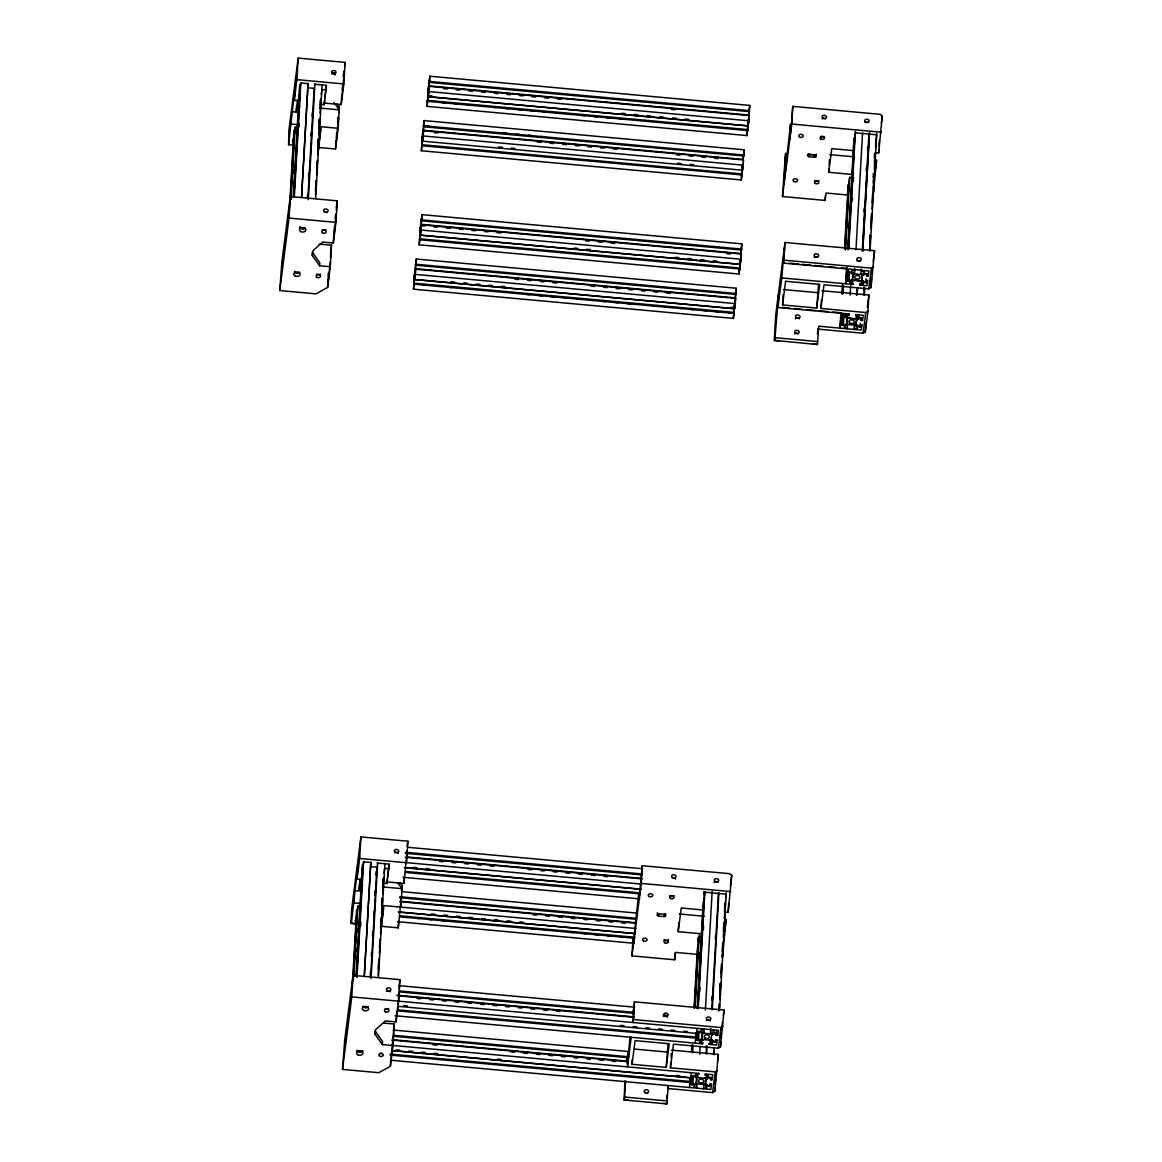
<?xml version="1.0" encoding="UTF-8"?>
<svg xmlns="http://www.w3.org/2000/svg" width="1162" height="1162" viewBox="0 0 1162 1162"><rect width="100%" height="100%" fill="white"/><g stroke="black" fill="none" stroke-linecap="round" stroke-linejoin="round"><path stroke-width="1.5" d="M735.023 300.755L734.965 302.018M330.269 266.737L327.611 287.435L316.006 293.855L279.751 290.558L281.93 261.624L290.268 196.538L337.183 200.823L335.949 222.363L333.305 243.061L322.644 242.088L312.898 250.774L312.287 255.509L319.608 265.764L330.269 266.737L331.504 245.197L319.056 244.064M293.144 140.079L292.853 145.105L288.597 144.713L294.974 88.036L294.276 100.339L299.607 100.833M292.664 139.425L292.853 145.105M289.44 208.739L293.913 130.405M279.751 290.558L289.033 218.078L290.268 196.538M294.276 100.339L296.935 79.641L298.155 58.1L345.085 62.385L343.85 83.925L341.192 104.624L323.428 103.011M290.297 200.096L294.218 131.335M290.689 198.978L294.611 130.217M291.023 199.385L295.148 126.992M291.952 111.697L296.208 112.089L296.571 105.945L299.912 106.25M293.231 173.08L293.434 169.463M293.26 196.944L299.113 94.412M299.259 91.987L299.665 84.739M293.594 197.337L299.999 85.146M294.001 196.233L300.304 85.843M294.335 196.625L300.842 82.618M299.012 126.89L299.215 123.274M301.568 196.436L307.974 84.245M301.583 197.293L308.09 83.286M308.584 176.508L308.787 172.891M307.465 197.569L307.669 193.952M310.98 136.041L311.184 132.424M312.113 116.142L312.317 112.525M307.857 198.528L314.161 88.138M308.308 199.719L314.917 83.911M317.792 142.795L317.996 139.179M318.925 122.881L319.129 119.265M315.439 190.248L315.962 181.199M316.689 168.519L317.095 161.286M317.822 148.62L318.33 139.571M318.954 128.721L319.463 119.671M320.087 108.807L320.61 99.758M315.527 194.562L316.354 180.081M316.674 174.649L317.502 160.167M317.807 154.749L318.635 140.268M318.94 134.836L319.87 118.553M320.175 113.121L321.002 98.639M312.287 255.509L312.534 251.834M315.657 198.571L322.164 84.565M320.727 129.694L318.562 149.099M319.986 104.333L324.256 104.725L324.518 100.106M324.256 104.725L326.406 85.32L314.684 84.245L314.539 85.363M319.608 265.764L319.782 262.685L312.462 252.43M327.611 287.435L327.989 281.001M328.265 275.975L328.468 272.62M317.734 147.385L335.513 148.997L335.992 140.617M328.265 279.693L328.657 272.867M336.355 137.842L336.646 132.715M330.357 261.494L328.163 281.407M330.545 258.066L330.938 251.239M338.549 117.914L336.065 142.97M335.513 148.997L338.171 128.299L339.391 106.759L337.3 103.825M333.305 243.061L333.712 235.886M341.192 104.624L341.672 96.243M334.046 233.606L334.438 226.779M341.948 95.168L341.759 98.596L344.33 71.841M342.238 90.04L342.441 86.627M336.239 213.692L334.06 235.392M336.428 210.278L336.631 206.851M393.032 1045.568L390.374 1066.28L378.768 1072.7L342.514 1069.389L344.678 1040.455L353.016 975.383L399.946 979.653L398.711 1001.194L396.053 1021.906L385.392 1020.933L375.66 1029.619L375.05 1034.354L382.371 1044.594L393.032 1045.568L394.252 1024.027L383.591 1023.054M355.906 918.91L355.616 923.95L350.851 923.267L351.636 909.41L360.917 836.931L407.833 841.215L406.613 862.756L359.697 858.471L357.039 879.184L362.37 879.663M351.36 923.558L357.736 866.881L357.039 879.184M355.616 923.95L355.311 920.057M352.202 987.584L356.632 909.773M342.514 1069.389L351.795 996.909L353.016 975.383M359.697 858.471L360.917 836.931M353.045 978.927L356.966 910.166M353.35 979.624L357.271 910.863M353.887 976.414L357.911 905.837M354.715 890.542L358.971 890.934L359.973 879.707M355.979 951.91L356.197 948.294M357.126 932.011L357.33 928.394M356.022 975.775L361.803 874.434M361.963 871.573L362.355 864.862M356.356 976.182L362.66 865.792M356.661 976.879L363.052 864.673M356.995 977.271L363.604 861.463M360.641 925.635L360.845 922.018M364.331 975.281L370.722 863.076M364.345 976.124L370.852 862.117M370.228 976.109L370.431 972.478M371.361 956.5L371.564 952.579M372.479 935.439L372.682 931.822M373.612 915.54L373.815 911.923M374.876 894.972L375.079 891.051M376.009 875.073L376.212 871.456M370.62 977.358L376.909 866.983M371.07 978.564L377.679 862.741M413.483 289.193L414.122 284.167L734.021 313.377L733.382 318.403L413.483 289.193L413.904 283.005L413.774 283.964M414.674 271.85L414.761 273.055L415.807 262.975M421.37 150.755L422.082 144.727L741.981 173.937L741.283 179.965L421.37 150.755L421.791 144.567L421.675 146.717M422.576 133.412L422.663 134.618L423.709 125.728L429.127 126.222M414.122 284.167L414.18 283.165L734.079 312.375L733.818 314.437L734.079 312.375M413.977 284.08L414.587 274.944L414.297 275.931M414.936 269.787L414.994 268.785L414.05 279.04L414.18 278.081M422.082 144.727L422.024 145.729L741.922 174.939L742.765 165.919L742.852 167.125M421.879 145.642L422.343 136.375L422.198 137.494M422.837 131.35L422.895 130.347L421.951 140.602L422.082 139.643M415.546 270.136L415.676 269.177L735.575 298.373L735.27 303.616L734.631 308.642L414.732 279.432L414.965 275.162L413.919 284.051M415.604 264.05L415.546 265.052L416.243 259.024L736.156 288.22L735.735 294.422L415.822 265.212L416.243 259.024M422.677 139.992L422.619 140.994L423.564 130.74L743.477 159.935L743.172 165.164L742.533 170.204L422.285 141.154L421.821 145.613M423.505 125.612L423.447 126.614L424.145 120.587L744.043 149.782L743.622 155.984L423.723 126.774L423.854 124.624L423.186 134.952L423.317 133.848M415.952 263.062L415.284 273.39L415.43 272.286M422.953 137.929L422.852 136.724L422.285 141.154M414.732 279.432L415.676 269.177M423.723 126.774L424.145 120.587M380.555 921.626L380.758 918.009M381.688 901.727L381.891 898.11M419.162 244.819L419.802 239.793L739.715 269.003L739.061 274.029L419.162 244.819L419.584 238.631L419.467 239.59M420.368 227.476L420.455 228.682L421.632 218.688L420.964 229.016L421.109 227.912M427.064 106.381L427.761 100.353L747.66 129.563L746.963 135.591L427.064 106.381L427.485 100.193L427.355 102.343M428.255 89.038L428.342 90.244L429.403 80.163M378.202 969.079L378.725 960.03M379.437 947.364L379.858 940.131M380.584 927.45L381.092 918.416M381.717 907.551L382.225 898.502M382.85 887.652L383.358 878.603M419.802 239.793L419.86 238.791L739.758 268.001L739.497 270.063L739.758 268.001M420.629 225.413L420.688 224.411L419.743 234.666L419.86 233.707M427.761 100.353L427.703 101.355L747.602 130.565M428.633 93.541L428.546 92.35L427.5 101.239L428.023 92.001L427.877 93.12M428.531 86.976L428.575 85.973L427.645 96.228L427.761 95.269M378.187 975.208L379.117 958.911M379.422 953.494L380.25 939.012M380.57 933.58L381.397 919.098M381.702 913.681L382.53 899.199M382.835 893.767L383.765 877.484M424.842 226.082L421.225 225.762L421.356 224.803L741.254 253.999L740.964 259.228L740.31 264.268L420.412 235.058L420.644 230.788L419.671 239.706L420.136 230.439L419.99 231.558M421.283 219.676L421.24 220.678L421.937 214.65L741.835 243.846L741.414 250.048L421.515 220.838L421.937 214.65M429.127 87.324L429.257 86.366L749.156 115.561L748.851 120.79L748.212 125.83L428.313 96.62L428.371 95.618L431.988 95.952M429.185 81.238L429.127 82.241L429.838 76.213L749.737 105.408L749.316 111.61L429.417 82.4L429.533 80.251M375.05 1034.354L375.297 1030.665M429.388 81.355L428.865 90.578L429.01 89.474M378.42 977.416L384.927 863.41M420.412 235.058L421.356 224.803M428.313 96.62L429.257 86.366M429.417 82.4L429.838 76.213M383.489 908.524L381.325 927.944M382.748 883.178L387.019 883.556L387.28 878.951M387.019 883.556L389.168 864.15L377.447 863.09L377.301 864.194M382.371 1044.594L382.545 1041.515L375.224 1031.275M390.374 1066.28L390.737 1059.846M380.497 926.216L398.275 927.842L398.653 921.132M393.7 1030.069L390.926 1060.238M401.311 896.759L398.275 927.842M400.919 907.13L402.154 885.589L400.062 882.67M396.053 1021.906L396.474 1014.731M386.191 881.842L403.955 883.469L404.347 876.758M399.002 992.537L398.087 1004.36M399.191 989.109L399.394 985.696M407.092 850.671L403.955 883.469M671.462 1050.114L718.377 1054.399L714.804 1091.263L712.582 1092.6L667.801 1088.518L668.179 1085.555L666.915 1103.9L624.27 1099.993L624.822 1081.096M697.215 954.365L675.572 952.375L674.614 959.783L631.968 955.89L632.927 938.969M624.27 1099.993L625.577 1080.762M629.964 1037.201L627.422 1066.876L631.213 1037.288M639.405 893.723L639.1 898.851L642.252 865.719L729.692 873.693L731.74 875.436L728.167 912.286L724.565 911.967M633.145 1013.685L633.987 1007.105L633.101 1022.487L634.496 1001.847L724.071 1010.025L720.484 1046.889L718.276 1048.226L673.481 1044.144L670.445 1067.805L715.24 1071.887L717.462 1070.551M631.968 955.89L641.25 883.41L642.252 865.719M632.07 1064.305L635.091 1040.629L669.225 1043.752L666.189 1067.413L632.07 1064.305L632.36 1059.178M658.767 913.811L664.272 914.233A1.714 1.191 3.3 0 1 665.826 915.583A1.714 1.191 3.3 0 1 663.967 916.6L658.636 916.121L658.767 913.811A1.714 1.191 3.3 0 1 657.227 912.78M663.967 916.6L664.098 914.305A1.714 1.191 3.3 0 0 665.652 913.84M666.189 1067.413L668.15 1043.578M666.915 1103.9L666.901 1095.141M674.614 959.783L675.006 953.014M670.445 1067.805L670.75 1062.504M671.055 1057.188L671.258 1053.658M701.674 933.812L678.216 931.677L678.724 922.831M691.564 1051.305L691.884 1045.887M694.048 1007.875L697.244 951.78M733.382 318.403L733.585 314.917M734.152 304.764L733.963 308.25L734.079 307.291M741.283 179.965L741.705 173.777L741.574 175.927M741.981 168.853L742.242 165.585L741.719 174.808M690.46 1077.043L689.502 1087.501M691.898 1051.712L692.32 1044.464M694.382 1008.282L697.897 946.754M698.202 941.322L698.406 937.705M733.876 313.29L734.413 305.693M741.719 175.999L741.981 173.937M690.809 1076.738L690.751 1077.74L691.405 1072.715M692.203 1052.409L692.61 1045.161M694.789 1007.163L698.711 938.3M734.631 308.642L735.023 304.415M735.851 292.258L735.183 302.599L735.328 301.495M735.72 292.185L735.444 294.262L736.156 288.22M742.533 170.204L742.591 169.202M692.537 1052.801L692.944 1045.568M695.123 1007.57L699.248 935.178M392.538 1050.506L692.145 1077.871L692.407 1075.794L694.005 1075.939L696.866 1078.452L696.299 1082.882L692.872 1084.814L691.274 1084.669L691.68 1077.435M691.274 1084.669L691.84 1077.174M698.769 955.919L698.972 952.303M692.872 1084.814L693.38 1075.765M697.156 1008.747L702.937 907.406M703.911 891.428L703.664 894.537M739.061 274.029L739.366 268.8M739.845 260.39L739.642 263.876L739.773 262.917M746.963 135.591L747.66 129.563M696.14 1032.669L695.196 1043.127M697.592 1007.338L703.678 900.565M696.503 1032.364L696.445 1033.367L697.084 1028.341M697.883 1008.035L704.187 897.645M740.31 264.268L740.543 259.983L739.569 268.916M740.804 256.57L741.53 247.884M741.4 247.811L741.138 249.874L741.835 243.846M748.212 125.83L748.27 124.828M748.531 122.751L748.444 121.545L747.457 130.478M749.301 109.373L749.025 111.436L749.737 105.408M698.217 1008.427L704.826 892.605M397.898 1006.307L697.825 1033.497L698.086 1031.42L699.698 1031.565L702.56 1034.078L701.979 1038.508L698.551 1040.44L696.953 1040.295L697.374 1033.062M696.953 1040.295L697.534 1032.8M699.902 991.171L700.105 987.555M703.417 929.644L703.62 926.027M698.551 1040.44L699.074 1031.391M696.299 1082.882L696.604 1077.45M697.069 1082.737L696.75 1088.169L696.88 1087.196L693.888 1086.935L694.034 1085.816L697.52 1083.928L703.911 1084.509L706.83 1086.993L706.685 1088.097L703.707 1087.821L703.576 1088.794L703.896 1083.362M699.655 1054.123L700.207 1046.221M701.979 1038.508L702.298 1033.076M711.159 1029.619L711.042 1030.578L714.02 1030.854L713.875 1031.958L710.403 1033.86L703.998 1033.265L704.216 1029.648M705.349 1010.054L712.175 891.457M706.162 1052.888L706.569 1045.655M706.612 1054.094L707.004 1046.003M705.465 1081.909L705.668 1078.278M705.712 1081.72L705.915 1078.191M711.87 1000.322L712.074 996.706M715.371 938.794L715.589 935.178M710.403 1033.86L710.708 1028.428M711.841 1008.514L718.45 892.707M712.291 1009.72L718.886 893.055M713.526 1054.355L713.729 1050.738M713.86 1054.747L714.281 1047.514M717.767 1035.313L716.155 1035.313L716.344 1031.769M716.591 1031.565L716.388 1035.182L716.649 1033.12L715.051 1032.974L711.623 1034.906L711.042 1039.336L713.904 1041.849L715.516 1041.994L715.777 1039.917M719.815 987.163L720.033 983.546M718.813 1011.085L719.22 1003.852M719.844 992.987L720.367 983.953M720.977 973.088L721.5 964.039M722.212 951.373L722.735 942.324M723.36 931.459L723.868 922.425M724.492 911.56L724.899 904.327M719.205 1009.981L719.525 1004.549M719.83 999.117L720.76 982.834M721.065 977.402L721.791 964.736M722.212 957.503L723.025 943.021M723.345 937.589L724.173 923.107M724.478 917.689L725.408 901.392M714.804 1091.263L715.008 1087.676M715.211 1084.073L715.516 1078.699M722.895 949.485L722.488 956.66L726.061 919.81L724.013 918.067M719.554 1010.374L726.25 892.75M720.484 1046.889L720.803 1041.501M721.006 1037.913L721.21 1034.325M728.167 912.286L728.676 903.324M774.778 340.64L778.801 292.127L777.93 307.509L849.378 314.03L849.233 315.134L846.241 315.614L849.204 318.17L854.898 318.678L858.427 316.718L858.529 315.977L855.624 315.715L855.769 314.611L863.235 315.294L862.567 320.465L860.969 320.32L861.231 318.315L860.156 318.214L856.626 320.175L856.118 324.125L859.081 326.667L860.141 326.769L860.403 324.764L862.001 324.91L861.332 330.081L818.687 326.188L817.423 344.533L774.27 340.335L775.722 314.96L785.004 242.48L874.579 250.658L870.992 287.522L868.784 288.859L823.989 284.777L820.953 308.438L865.748 312.534L867.97 311.184L868.885 295.032L821.97 290.747M847.723 194.998L826.08 193.023L825.122 200.416L782.476 196.523L785.309 156.057L785.686 153.094L783.929 183.857L790.494 124.102L789.608 139.484L791.511 124.683L792.76 106.352L880.2 114.326L882.248 116.069L878.675 152.919L875.073 152.6M781.721 277.921L784.495 247.753L783.609 263.135L868.915 270.92L868.261 276.091L866.663 275.946L866.91 273.941L865.85 273.84L862.306 275.801L861.797 279.751L864.76 282.293L865.835 282.395L866.082 280.391L867.694 280.536L867.026 285.707L859.56 285.024L859.706 283.92L862.698 283.441L859.735 280.884L854.026 280.376L850.497 282.322L850.41 283.063L853.3 283.339L853.155 284.443L781.721 277.921L777.93 307.509M783.609 263.135L785.004 242.48M782.476 196.523L791.758 124.043L792.76 106.352M782.578 304.938L785.599 281.262L819.733 284.385L816.697 308.046L782.578 304.938L783.159 294.683M809.144 156.754A1.714 1.191 3.3 0 1 807.59 155.417A1.714 1.191 3.3 0 1 809.449 154.386L814.78 154.866A1.714 1.191 3.3 0 1 816.334 156.216A1.714 1.191 3.3 0 1 814.475 157.233L809.144 156.754L809.275 154.444A1.714 1.191 3.3 0 1 808.113 153.994M814.475 157.233L814.606 154.938A1.714 1.191 3.3 0 0 816.363 154.212M816.697 308.046L818.658 284.211M817.496 334.075L817.787 329.006M825.122 200.416L825.412 195.332M820.953 308.438L821.461 299.593M852.182 174.445L828.724 172.31L828.927 168.766M829.131 165.236L829.436 159.92M840.838 313.653L840.01 328.134L841.172 314.06M841.971 293.754L842.494 284.705M844.556 248.508L848.173 185.179M842.305 294.146L842.828 285.111M844.89 248.915L848.609 183.77M842.29 316.253L841.782 325.302L843.38 325.447L846.807 323.515L847.374 319.085L844.513 316.572L842.915 316.427L842.653 318.504L841.259 318.373L841.578 312.941M842.711 293.042L843.118 285.794M845.282 247.796L849.001 182.652M843.046 293.434L843.452 286.201M845.515 250.004L849.654 177.626M841.782 325.302L842.45 315.991M847.519 227.316L847.723 223.7M842.653 318.504L842.857 314.887M843.38 325.447L844.004 314.597M846.633 267.478L845.704 283.76L846.967 267.87M847.664 249.38L853.954 138.99M847.999 249.772L854.39 137.581M847.984 271.879L847.461 280.928L849.059 281.073L852.487 279.141L853.068 274.711L850.206 272.198L848.594 272.053L848.333 274.13L846.953 274L847.258 268.567M848.391 248.668L854.695 138.278M848.725 249.06L855.435 131.437M847.461 280.928L848.144 271.618M852.167 201.041L852.371 197.424M853.3 181.141L853.504 177.525M848.333 274.13L848.536 270.499M849.059 281.073L849.582 272.024M846.807 323.515L847.113 318.083M847.577 323.37L847.258 328.802L847.388 327.844L844.396 327.568L844.542 326.449L848.028 324.561L854.419 325.142L857.338 327.626L857.193 328.73L854.215 328.454L854.085 329.427L854.404 323.995M850.177 295.061L850.686 285.707M852.487 279.141L852.806 273.709M861.667 270.252L861.55 271.211L864.528 271.487L864.383 272.591L860.911 274.493L854.506 273.898L854.825 268.48M855.973 249.728L862.567 132.744M856.568 295.337L856.975 288.103M857.106 293.87L857.411 288.452M857.12 294.727L857.527 287.479M864.02 211.702L864.237 208.085M866.271 171.032L866.489 167.415M867.535 150.174L867.738 146.557M860.911 274.493L861.216 269.061M862.248 250.963L868.958 133.339M862.683 251.312L869.394 133.688M862.8 250.353L869.51 132.715M862.596 320.32L861.202 320.189L861.463 318.127L859.865 317.981L856.438 319.913L855.871 324.343L858.733 326.856L860.33 327.001L860.345 323.225M863.947 290.674L864.15 287.058M864.034 294.988L864.455 287.74M864.368 295.38L864.789 288.147M868.275 275.946L866.896 275.815L867.157 273.753L865.559 273.607L862.131 275.539L861.55 279.969L864.412 282.482L866.024 282.627L866.039 278.851M869.713 238.66L869.917 235.044M873.214 177.132L873.432 173.516M874.347 157.219L874.565 153.602M869.728 244.485L870.251 235.436M870.875 224.586L871.485 213.721M872.11 202.871L872.618 193.822M873.243 182.957L873.766 173.908M874.376 163.058L874.899 154.009M869.713 250.614L870.541 236.133M870.963 228.899L871.79 214.418M872.096 208.986L872.923 194.504M873.228 189.086L874.056 174.605M874.361 169.173L875.189 154.706M875.611 147.458L876.017 140.224M818.309 329.151L863.09 333.233L865.312 331.896L865.821 322.92M873.708 184.743L872.996 197.293L876.569 160.443L874.521 158.715M870.047 251.007L876.758 133.383M870.992 287.522L871.515 278.546M878.675 152.919L878.879 149.332M879.082 145.744L879.387 140.37M742.518 165.512L742.416 167.546L742.692 165.614M748.546 119.207L748.096 123.172L748.386 119.12M740.296 259.576L740.209 261.61L740.47 259.678M345.317 1040.832C344.896 1047.616 345.898 1034.122 345.477 1040.92M420.455 229.684C419.947 237.76 421.152 221.695 420.644 229.785M423.302 130.217L743.201 159.426L743.607 154.938M747.398 130.434L747.674 127.442M733.818 313.246L734.863 304.357M739.642 267.376L740.034 259.649L739.889 260.753M741.4 249.002L740.978 253.49L421.08 224.281M743.128 159.383L743.549 154.895M748.953 113.513L749.229 110.521L748.88 115.053L428.981 85.843M735.241 297.821L735.648 293.332M690.01 1082.388L690.417 1077.9L392.204 1050.68M695.835 1036.519L696.111 1033.526M282.555 261.987C283.368 255.408 281.916 268.669 282.715 262.075M358.898 858.021C359.697 851.426 358.259 864.688 359.058 858.108M351.011 996.459C351.81 989.864 350.358 1003.126 351.156 996.546M296.208 112.089L297.501 99.772M358.971 890.934L360.264 878.603M298.155 58.1L288.873 130.58L288.597 144.713M293.245 142.156L295.133 127.355L298.126 127.631M298.925 97.768L300.813 82.981L308.279 83.664L308.133 84.768M320.204 102.692L320.625 99.409M321.249 94.471L321.889 89.547L326.144 89.939M319.042 142.839L321.104 126.731L338.171 128.299M324.721 98.465L325.563 91.9M325.985 88.602L326.406 85.32M337.619 120.557L338.069 117.115M338.738 111.93L339.391 106.759M343.313 76.184L343.967 71.013M344.635 65.842L345.085 62.385M337.576 122.649L338.215 117.725M343.473 76.634L344.097 71.71M330.516 254.522L331.504 245.197M335.15 218.354L335.571 215.072M336.297 207.722L337.183 200.823M423.447 131.698L423.564 130.74M415.822 265.212L415.952 264.253L735.851 293.463L735.735 294.422M421.515 220.838L421.632 219.879L741.545 249.075L741.414 250.048M413.919 285.242L414.18 283.165M419.598 240.854L419.86 238.791M355.993 920.987L357.896 906.2L360.874 906.462M361.687 876.613L363.575 861.826L371.041 862.494L370.896 863.613M382.952 881.537L383.373 878.24M384.012 873.316L384.637 868.377L388.907 868.769M381.804 921.684L383.867 905.576L636.035 928.496M387.483 877.31L389.168 864.15M401.486 890.775L402.154 885.589M407.179 846.401L407.833 841.215M393.366 1030.941L394.252 1024.027M399.06 986.567L399.946 979.653M396.62 1015.864L397.665 1007.657M638.65 893.912L633.421 943.224M626.797 1061.952L627.698 1054.878M632.912 1014.223L634.496 1001.847M626.826 1062.998L628.293 1051.494M744.043 149.782L743.622 155.984M747.791 122.315L747.921 121.211L747.82 125.946L427.979 96.78M749.316 111.61L749.432 109.446M743.084 164.162L743.23 163.058M743.346 160.908L743.477 159.935M748.909 118.684L748.618 119.671M749.025 116.534L749.156 115.561M735.444 299.346L735.575 298.373M741.138 254.972L741.254 253.999M741.007 257.122L740.717 258.109M678.216 931.677L681.252 908.001L702.908 909.991M697.984 938.911L698.101 937.952M697.403 949.063L697.839 945.708M698.449 940.842L698.87 937.56M704.332 894.929L704.768 891.544M697.273 951.373L699.161 936.587L702.153 936.848M702.952 906.999L704.855 892.198L726.177 894.144L725.742 897.601M699.902 1042.43L703.518 1039.729M698.652 1073.368L698.522 1074.327L695.544 1074.066L695.399 1075.17L698.318 1077.639L704.724 1078.234L708.195 1076.346L708.341 1075.228L705.349 1074.952L705.479 1073.993M702.444 1043.796L702.56 1042.822M704.332 1028.995L704.216 1029.953L701.223 1029.692L701.078 1030.796L703.998 1033.265M724.507 907.217L724.943 903.76M709.27 1044.406L709.386 1043.447M724.507 931.88L726.061 919.81M730.419 885.793L731.74 875.436M712.088 1043.549L709.227 1040.251M716.155 1035.313L716.402 1033.308L715.342 1033.207L711.798 1035.168M706.118 1079.542L709.648 1077.581L710.723 1077.682L710.461 1079.687L712.059 1079.832L712.727 1074.661L705.261 1073.978L705.116 1075.082L708.021 1075.344L707.919 1076.085L704.39 1078.045M717.753 1035.458L718.406 1030.287L351.795 996.909M828.724 172.31L831.76 148.634L853.416 150.624M712.582 1092.6L715.24 1071.887M718.276 1048.226L720.919 1027.513L723.142 1026.177M717.491 1061.298L718.377 1054.399M722.081 1025.552L722.517 1022.11M723.403 1015.196L724.071 1010.025M847.911 189.696L848.754 183.117M853.591 145.323L854.651 137.101M847.781 192.006L849.669 177.22L852.661 177.481M853.46 147.632L855.363 132.831L876.685 134.792L876.017 139.963M841.259 318.373L841.913 313.348M846.953 274L847.592 268.974M849.161 314.001L849.03 314.975L846.052 314.699L845.907 315.803L848.826 318.272L855.232 318.867L858.703 316.979L858.849 315.861L855.857 315.585L855.987 314.626M852.952 284.429L853.068 283.455L850.09 283.194L850.235 282.075L853.707 280.187L860.098 280.768L863.017 283.252L862.887 284.356L859.895 284.08L859.778 285.053M854.84 269.628L854.724 270.586L851.731 270.325L851.586 271.429L854.506 273.898M875.465 169.071L876.569 160.443M881.362 122.969L882.248 116.069M860.33 327.001L860.592 324.924L861.986 325.055M866.024 282.627L866.286 280.55L867.665 280.681M863.09 333.233L865.748 312.534M868.784 288.859L871.427 268.146L873.65 266.81M867.346 307.117L868.885 295.032M873.243 261.014L874.579 250.658M865.312 331.896L867.97 311.184M429.533 81.442L749.432 110.637M443.593 88.646L447.196 88.966M456.245 89.794L459.861 90.128M468.896 90.956L472.513 91.275M481.547 92.103L485.164 92.437M494.199 93.265L497.815 93.585M506.85 94.412L510.467 94.747M519.501 95.574L523.118 95.894M532.152 96.722L535.769 97.056M544.804 97.884L548.42 98.218M557.455 99.031L561.072 99.366M671.316 109.431L674.933 109.765M791.758 124.043L881.333 132.221M296.935 79.641L343.85 83.925M428.952 91.595L748.851 120.79M621.757 113.28L625.374 113.6M634.408 114.428L638.025 114.762M647.06 115.59L650.676 115.909M659.711 116.737L663.328 117.071M672.362 117.899L675.979 118.219M685.014 119.047L688.63 119.381M308.104 87.804L313.798 88.327M442.025 102.59L445.642 102.924M454.676 103.738L458.293 104.072M467.327 104.9L470.944 105.234M479.979 106.047L483.595 106.381M492.63 107.209L496.247 107.543M505.281 108.371L508.898 108.691M517.932 109.519L521.549 109.853M530.584 110.68L534.2 111M543.235 111.828L546.852 112.162M555.886 112.99L559.503 113.31M568.538 114.137L572.154 114.472M581.189 115.299L584.806 115.619M593.84 116.447L597.457 116.781M606.491 117.609L610.108 117.928M619.143 118.756L622.759 119.09M319.666 108.051L339.217 109.838L333.988 102.517M829.741 154.619L853.024 156.739M809.275 154.444L814.606 154.938M503.233 132.991L506.85 133.325M515.884 134.138L519.501 134.472M528.536 135.3L532.152 135.634M541.187 136.448L544.804 136.782M423.854 125.816L743.753 155.025M434.283 132.686L437.9 133.02M537.309 142.098L540.926 142.418M549.96 143.246L553.577 143.58M562.611 144.408L566.228 144.727M575.263 145.555L578.879 145.889M587.914 146.717L591.531 147.037M600.565 147.864L604.182 148.199M613.216 149.026L616.833 149.346M676.473 154.793L680.09 155.127M689.124 155.955L692.741 156.289M701.775 157.102L705.392 157.436M714.427 158.264L718.043 158.598M291.241 124.014L298.358 124.654M423.273 135.969L743.172 165.164M498.585 146.92L502.202 147.254M511.236 148.082L514.853 148.402M677.519 163.261L681.135 163.595M690.17 164.408L693.787 164.743M433.876 226.91L437.493 227.244M446.542 228.072L450.144 228.406M459.193 229.219L462.796 229.553M471.845 230.381L475.447 230.715M484.496 231.528L488.098 231.863M497.147 232.69L500.749 233.025M585.706 240.781L589.323 241.1M598.357 241.928L601.974 242.262M611.009 243.09L614.625 243.41M726.671 253.65L730.288 253.97M783.987 260.172L871.427 268.146M789.71 263.193L798.584 263.992M802.143 264.326L811.032 265.139M814.591 265.459L823.466 266.272M828.796 266.752L835.914 267.405M841.244 267.899L846.575 268.378M421.051 230.032L740.964 259.228M289.033 218.078L335.949 222.363M574.101 248.087L577.703 248.407M586.752 249.234L590.354 249.569M675.311 257.325L678.928 257.659M687.962 258.472L691.579 258.806M700.613 259.634L704.23 259.968M713.265 260.782L716.881 261.116M420.078 235.218L739.976 264.428M846.343 278.735L847.723 278.865M783.449 289.556L817.569 292.664M415.4 268.654L735.299 297.864M514.955 279.214L518.572 279.534M527.606 280.362L531.223 280.696M540.257 281.524L543.874 281.843M552.909 282.671L556.525 283.005M590.862 286.142L594.479 286.477M603.514 287.29L607.13 287.624M616.165 288.452L619.782 288.786M628.816 289.599L632.433 289.934M641.468 290.761L645.084 291.096M654.119 291.909L657.736 292.243M666.77 293.071L670.387 293.405M782.2 307.393L789.259 308.046M794.561 308.526L801.62 309.165M806.922 309.658L815.739 310.457M819.268 310.777L828.099 311.59M832.893 312.026L840.896 312.752M415.371 274.406L735.27 303.616M450.929 281.727L454.545 282.061M463.58 282.889L467.197 283.223M476.231 284.036L479.848 284.37M488.882 285.198L492.499 285.532M501.534 286.346L505.15 286.68M731.072 307.305L734.689 307.639M414.398 279.592L734.297 308.801M423.012 284.908L426.628 285.242M435.663 286.055L439.28 286.389M448.314 287.217L451.931 287.551M526.037 294.306L529.654 294.64M538.689 295.468L542.305 295.802M551.34 296.63L554.957 296.949M563.991 297.777L567.608 298.111M576.642 298.939L580.259 299.259M589.294 300.086L592.91 300.421M601.945 301.248L605.562 301.568M614.596 302.396L618.213 302.73M627.248 303.558L630.864 303.878M652.55 305.867L656.167 306.187M665.201 307.015L668.818 307.349M677.853 308.177L681.469 308.496M690.504 309.324L694.121 309.658M703.155 310.486L706.772 310.82M715.807 311.634L719.423 311.968M728.458 312.796L732.075 313.13M840.663 323.109L842.043 323.239M775.156 337.677L817.801 341.57M774.27 340.335L779.048 341.018M817.423 344.533L812.659 343.836M407.644 847.287L642.601 868.74M405.393 852.269L642.31 873.969M405.422 853.315L642.179 874.928M406.787 856.931L641.744 878.37M405.262 857.28L642.02 878.893M439.483 861.376L443.085 861.696M452.134 862.524L455.736 862.858M464.785 863.686L468.388 864.02M477.437 864.833L481.039 865.167M490.088 865.995L493.69 866.329M528.042 869.452L531.644 869.786M540.693 870.614L544.295 870.948M553.344 871.761L556.961 872.096M565.996 872.923L569.612 873.258M578.647 874.071L582.264 874.405M591.298 875.233L594.915 875.567M603.949 876.395L607.566 876.714M641.25 883.41L730.825 891.588M406.773 862.669L641.729 884.122M413.411 867.36L417.027 867.694M426.062 868.522L429.679 868.842M404.318 867.535L641.075 889.148M405.785 867.869L640.741 889.308M370.867 866.634L376.561 867.157M405.582 871.427L640.538 892.881M405.523 872.43L640.48 893.883M403.069 877.295L639.826 898.909M359.319 884.776L362.675 885.081M382.429 886.882L401.979 888.669L397.796 882.815M679.233 913.986L704.303 916.281M401.965 891.661L636.921 913.114M399.859 896.73L636.616 918.343M399.728 897.689L636.5 919.302M401.108 901.305L636.064 922.744M399.568 901.654L636.34 923.267M533.198 914.828L536.815 915.148M545.85 915.976L549.466 916.31M558.501 917.138L562.117 917.457M571.152 918.285L574.769 918.619M583.803 919.447L587.42 919.767M596.455 920.594L600.071 920.929M609.106 921.756L612.723 922.091M621.757 922.904L625.374 923.238M354.003 902.845L361.121 903.499M431.218 913.884L434.835 914.203M443.869 915.031L447.486 915.365M456.521 916.193L460.137 916.527M469.172 917.341L472.789 917.675M481.823 918.503L485.44 918.837M494.475 919.65L498.091 919.984M507.126 920.812L510.743 921.146M519.777 921.96L523.394 922.294M398.639 911.909L635.396 933.522M398.29 912.068L635.062 933.696M399.888 915.801L634.844 937.255M403.301 917.05L406.918 917.384M415.952 918.212L419.569 918.546M428.604 919.36L432.22 919.694M441.255 920.522L444.872 920.856M531.63 928.772L535.246 929.106M544.281 929.92L547.898 930.254M556.932 931.082L560.549 931.416M569.583 932.244L573.2 932.563M582.235 933.391L585.851 933.725M594.886 934.553L598.503 934.873M607.537 935.701L611.154 936.035M620.188 936.862L623.805 937.182M399.83 916.803L634.786 938.257M397.375 921.669L634.147 943.283M350.851 923.267L355.107 923.645M399.743 985.725L634.699 1007.178M399.452 990.954L634.408 1012.407M663.328 1015.051L666.944 1015.385M399.321 991.912L634.278 1013.366M663.197 1016.009L666.814 1016.343M397.084 995.195L633.856 1016.808M397.36 995.718L634.132 1017.331M417.114 998.492L420.731 998.826M429.766 999.64L433.382 999.974M442.417 1000.802L446.034 1001.136M455.068 1001.949L458.685 1002.283M467.72 1003.111L471.336 1003.445M480.371 1004.273L483.988 1004.593M493.022 1005.42L496.639 1005.755M505.673 1006.582L509.29 1006.902M518.325 1007.73L521.941 1008.064M530.976 1008.892L534.593 1009.212M543.642 1010.039L547.244 1010.374M556.293 1011.201L559.895 1011.521M633.479 1019.539L720.919 1027.513M403.708 1005.638L407.325 1005.958M620.595 1025.436L624.197 1025.77M633.246 1026.583L636.849 1026.918M645.898 1027.745L649.5 1028.079M658.549 1028.893L662.151 1029.227M671.2 1030.055L674.802 1030.389M683.852 1031.217L687.454 1031.536M397.68 1009.865L695.893 1037.1M397.622 1010.867L697.215 1038.218M395.167 1015.733L702.647 1043.81L702.792 1042.706L699.582 1042.561L699.727 1041.442L703.199 1039.554L709.59 1040.135L712.509 1042.619L712.379 1043.723L709.198 1043.287L709.052 1044.391L716.518 1045.074L717.186 1039.903L715.574 1039.758L715.327 1041.762L714.252 1041.66L711.289 1039.118M634.742 1049.083L667.061 1052.031M394.063 1030.098L629.02 1051.552M393.773 1035.327L628.715 1056.781M393.642 1036.286L628.598 1057.74M393.206 1039.743L628.163 1061.197M391.681 1040.092L628.439 1061.705M433.121 1044.841L436.738 1045.175M510.844 1051.944L514.461 1052.278M523.496 1053.092L527.112 1053.426M536.147 1054.254L539.764 1054.588M548.798 1055.401L552.415 1055.735M561.449 1056.563L565.066 1056.897M574.101 1057.71L577.717 1058.045M586.752 1058.872L590.369 1059.207M599.403 1060.02L603.02 1060.354M612.054 1061.182L615.671 1061.516M391.376 1045.321L698.87 1073.398L698.725 1074.501L695.733 1074.981L698.696 1077.523M396.213 1049.838L399.83 1050.172M408.864 1051L412.481 1051.334M421.515 1052.147L425.132 1052.481M434.167 1053.309L437.783 1053.643M497.423 1059.09L501.04 1059.41M676.357 1075.416L679.973 1075.751M712.088 1079.687L710.694 1079.556L710.955 1077.494L709.357 1077.348L705.93 1079.28L705.363 1083.71L708.224 1086.223L709.822 1086.368L710.084 1084.291L711.478 1084.422M390.185 1054.079L690.213 1081.473M390.127 1055.081L691.535 1082.606M391.289 1060.281L710.839 1089.448L711.493 1084.277L709.895 1084.131L709.633 1086.136L708.573 1086.034L705.61 1083.492M624.648 1097.044L667.293 1100.937M623.762 1099.702L628.54 1100.385M663.575 1103.334L666.407 1103.595M304.996 227.854A2.673 1.859 3.3 0 1 302.236 228.522A2.673 1.859 3.3 0 1 300.174 226.953M795.273 318.896A2.251 1.612 7.3 0 1 799.398 318.882M814.141 257.368A2.251 1.612 7.3 0 1 817.685 257.354M857.178 260.971A2.251 1.612 7.3 0 1 860.345 261.261M794.648 333.901A2.251 1.612 7.3 0 1 798.192 333.886M299.317 272.228A2.673 1.859 3.3 0 1 296.542 272.896A2.673 1.859 3.3 0 1 294.494 271.327M320.291 273.985A2.251 1.569 3.3 0 1 316.732 273.985M324.488 212.08A2.251 1.612 7.3 0 1 327.176 212.573M325.985 229.611A2.251 1.569 3.3 0 1 322.411 229.611M304.88 228.493A3.21 2.237 3.3 0 1 299.651 227.011M299.752 272.445A3.21 2.237 3.3 0 1 294.669 272.445M331.911 73.845A2.251 1.612 7.3 0 1 335.077 74.136M333.116 73.293A2.251 1.569 3.3 0 1 335.15 75.051M334.932 72.712A2.251 1.569 3.3 0 1 332.884 73.322M818.905 180.531A2.251 1.569 3.3 0 1 814.765 180.531M822.042 118.931A2.251 1.612 7.3 0 1 825.586 118.916M824.323 136.506A2.251 1.569 3.3 0 1 820.764 136.506M865.08 122.533A2.251 1.612 7.3 0 1 867.796 122.518M367.758 1006.684A2.673 1.859 3.3 0 1 363.14 1006.263M362.079 1051.058A2.673 1.859 3.3 0 1 359.305 1051.726A2.673 1.859 3.3 0 1 357.257 1050.172M664.01 1016.43A2.251 1.612 7.3 0 1 667.525 1017.099M706.293 1020.628A2.251 1.612 7.3 0 1 710.171 1020.991M644.997 1092.759A2.251 1.612 7.3 0 1 647.684 1093.253M382.167 1053.324A2.251 1.569 3.3 0 1 380.439 1053.324M386.394 991.433A2.251 1.612 7.3 0 1 390.272 991.782M388.733 1008.456A2.251 1.569 3.3 0 1 385.174 1008.456M368.194 1006.917A3.21 2.237 3.3 0 1 363.11 1006.917M362.907 1050.782A3.21 2.237 3.3 0 1 360.017 1052.162A3.21 2.237 3.3 0 1 356.981 1050.782M668.528 939.492A2.251 1.569 3.3 0 1 664.068 939.492M672.391 877.789A2.251 1.612 7.3 0 1 675.616 879.068M674.091 895.51A2.251 1.569 3.3 0 1 669.937 895.51M713.947 882.568A2.251 1.612 7.3 0 1 718.072 882.554M658.636 916.121A1.714 1.191 3.3 0 1 657.082 914.784A1.714 1.191 3.3 0 1 658.941 913.753M394.659 852.69A2.251 1.612 7.3 0 1 398.174 853.344M288.103 219.574L288.525 215.42L288.103 219.574M290.326 125.511L290.747 121.356L290.326 125.511M296.005 81.137L296.426 76.983L296.005 81.137M353.074 904.356L353.495 900.187L353.074 904.356M414.602 276.396L415.11 271.443L414.602 276.396M422.503 137.958L423.012 133.005L422.503 137.958M428.182 93.57L428.691 88.632L428.182 93.57M734.515 305.591L734.515 305.591M796.144 317.546A2.251 1.612 7.3 0 0 799.935 317.168A2.251 1.612 7.3 0 0 797.306 314.931A2.251 1.612 7.3 0 0 796.144 317.546M814.765 256.395A2.251 1.612 7.3 0 0 818.556 256.018A2.251 1.612 7.3 0 0 815.927 253.781A2.251 1.612 7.3 0 0 814.765 256.395M857.425 260.288A2.251 1.612 7.3 0 0 861.216 259.91A2.251 1.612 7.3 0 0 858.587 257.673A2.251 1.612 7.3 0 0 857.425 260.288M795.273 332.928A2.251 1.612 7.3 0 0 799.064 332.55A2.251 1.612 7.3 0 0 796.435 330.328A2.251 1.612 7.3 0 0 795.273 332.928M316.994 277.355A2.251 1.569 3.3 0 0 320.523 276.324A2.251 1.569 3.3 0 0 317.328 274.668A2.251 1.569 3.3 0 0 316.994 277.355M295.104 275.946A3.21 2.237 3.3 0 0 300.145 274.464A3.21 2.237 3.3 0 0 295.598 272.097A3.21 2.237 3.3 0 0 295.104 275.946M300.784 231.572A3.21 2.237 3.3 0 0 305.838 230.076A3.21 2.237 3.3 0 0 301.278 227.723A3.21 2.237 3.3 0 0 300.784 231.572M322.673 232.981A2.251 1.569 3.3 0 0 326.202 231.935A2.251 1.569 3.3 0 0 323.021 230.294A2.251 1.569 3.3 0 0 322.673 232.981M324.256 211.615A2.251 1.612 7.3 0 0 328.047 211.237A2.251 1.612 7.3 0 0 325.418 209A2.251 1.612 7.3 0 0 324.256 211.615M332.158 73.177A2.251 1.612 7.3 0 0 335.934 72.799A2.251 1.612 7.3 0 0 333.305 70.562A2.251 1.612 7.3 0 0 332.158 73.177M822.667 117.958A2.251 1.612 7.3 0 0 826.458 117.58A2.251 1.612 7.3 0 0 823.829 115.343A2.251 1.612 7.3 0 0 822.667 117.958M865.327 121.85A2.251 1.612 7.3 0 0 869.103 121.473A2.251 1.612 7.3 0 0 866.474 119.236A2.251 1.612 7.3 0 0 865.327 121.85M799.732 137.16A2.251 1.569 3.3 0 0 803.262 136.114A2.251 1.569 3.3 0 0 800.081 134.458A2.251 1.569 3.3 0 0 799.732 137.16M794.053 181.533A2.251 1.569 3.3 0 0 797.582 180.488A2.251 1.569 3.3 0 0 794.387 178.832A2.251 1.569 3.3 0 0 794.053 181.533M815.375 183.48A2.251 1.569 3.3 0 0 818.905 182.434A2.251 1.569 3.3 0 0 815.724 180.793A2.251 1.569 3.3 0 0 815.375 183.48M821.055 139.106A2.251 1.569 3.3 0 0 824.584 138.06A2.251 1.569 3.3 0 0 821.403 136.404A2.251 1.569 3.3 0 0 821.055 139.106M855.769 278.822A2.673 1.859 3.3 0 0 859.967 277.587A2.673 1.859 3.3 0 0 856.176 275.612A2.673 1.859 3.3 0 0 855.769 278.822M850.09 323.196A2.673 1.859 3.3 0 0 854.288 321.961A2.673 1.859 3.3 0 0 850.497 319.986A2.673 1.859 3.3 0 0 850.09 323.196M664.257 1015.762A2.251 1.612 7.3 0 0 668.048 1015.385A2.251 1.612 7.3 0 0 665.419 1013.148A2.251 1.612 7.3 0 0 664.257 1015.762M706.917 1019.655A2.251 1.612 7.3 0 0 710.708 1019.277A2.251 1.612 7.3 0 0 708.079 1017.04A2.251 1.612 7.3 0 0 706.917 1019.655M644.765 1092.295A2.251 1.612 7.3 0 0 648.556 1091.917A2.251 1.612 7.3 0 0 645.927 1089.695A2.251 1.612 7.3 0 0 644.765 1092.295M379.742 1056.185A2.251 1.569 3.3 0 0 383.271 1055.154A2.251 1.569 3.3 0 0 380.09 1053.498A2.251 1.569 3.3 0 0 379.742 1056.185M357.867 1054.776A3.21 2.237 3.3 0 0 362.907 1053.295A3.21 2.237 3.3 0 0 358.361 1050.942A3.21 2.237 3.3 0 0 357.867 1054.776M363.546 1010.403A3.21 2.237 3.3 0 0 368.601 1008.921A3.21 2.237 3.3 0 0 364.04 1006.553A3.21 2.237 3.3 0 0 363.546 1010.403M385.435 1011.811A2.251 1.569 3.3 0 0 388.965 1010.78A2.251 1.569 3.3 0 0 385.769 1009.124A2.251 1.569 3.3 0 0 385.435 1011.811M387.019 990.445A2.251 1.612 7.3 0 0 390.81 990.068A2.251 1.612 7.3 0 0 388.166 987.845A2.251 1.612 7.3 0 0 387.019 990.445M672.159 877.325A2.251 1.612 7.3 0 0 675.95 876.947A2.251 1.612 7.3 0 0 673.321 874.71A2.251 1.612 7.3 0 0 672.159 877.325M714.819 881.217A2.251 1.612 7.3 0 0 718.595 880.84A2.251 1.612 7.3 0 0 715.966 878.603A2.251 1.612 7.3 0 0 714.819 881.217M649.224 896.527A2.251 1.569 3.3 0 0 652.753 895.481A2.251 1.569 3.3 0 0 649.573 893.825A2.251 1.569 3.3 0 0 649.224 896.527M643.545 940.9A2.251 1.569 3.3 0 0 647.074 939.855A2.251 1.569 3.3 0 0 643.879 938.199A2.251 1.569 3.3 0 0 643.545 940.9M664.867 942.847A2.251 1.569 3.3 0 0 668.397 941.801A2.251 1.569 3.3 0 0 665.216 940.145A2.251 1.569 3.3 0 0 664.867 942.847M670.547 898.473A2.251 1.569 3.3 0 0 674.076 897.427A2.251 1.569 3.3 0 0 670.895 895.771A2.251 1.569 3.3 0 0 670.547 898.473M394.906 852.007A2.251 1.612 7.3 0 0 398.697 851.63A2.251 1.612 7.3 0 0 396.068 849.407A2.251 1.612 7.3 0 0 394.906 852.007M699.582 1082.563A2.673 1.859 3.3 0 0 703.78 1081.328A2.673 1.859 3.3 0 0 699.989 1079.353A2.673 1.859 3.3 0 0 699.582 1082.563M705.261 1038.189A2.673 1.859 3.3 0 0 709.459 1036.954A2.673 1.859 3.3 0 0 705.668 1034.979A2.673 1.859 3.3 0 0 705.261 1038.189"/></g></svg>
